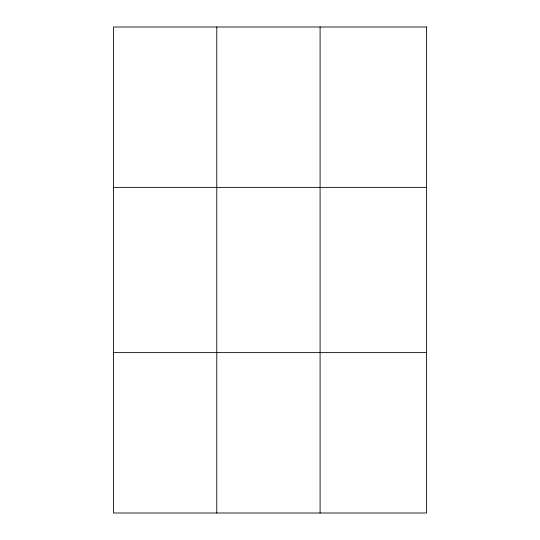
<?xml version="1.0" encoding="UTF-8"?>
<svg xmlns="http://www.w3.org/2000/svg" width="540" height="540" viewBox="0 0 540 540"><rect width="100%" height="100%" fill="white"/><g stroke="black" fill="none" stroke-linecap="round" stroke-linejoin="round"><path stroke-width="0.81" d="M216.776 27L216.776 513M320.092 27L320.092 513M113.461 187.38L426.539 187.38M113.461 352.62L426.539 352.62M426.539 27L426.539 513L113.461 513L113.461 27L426.539 27"/></g></svg>
